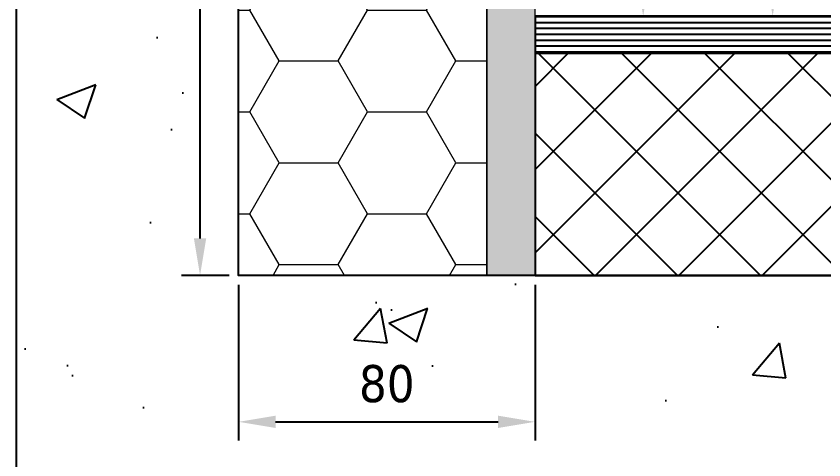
# Model space of a CAD drawing. Header units: millimetres. Extents: x -20000 to 230000, y -17405 to 25402.
# Drawn here: x 123477.5 to 123695.4, y -13026.1 to -12906.3 of the extents above; entities that cross this region are included whole.
import ezdxf

# ---------------------------------------------------------------- set-up
doc = ezdxf.new("R2010")
doc.units = ezdxf.units.MM
doc.header["$PDMODE"] = 35
doc.header["$PDSIZE"] = 0.5
doc.layers.get('0').update_dxf_attribs({"lineweight": 13})
doc.layers.get('Defpoints').update_dxf_attribs({"true_color": 0xc2a584})
for name, color, linetype, lineweight in [('0 - 0 (en cours)', 20, 'Continuous', 13), ('1 - BETON', 251, 'Continuous', 25), ('1 - Béton', 251, 'Continuous', 25), ('1 - Cotation', 32, 'Continuous', 13), ('1 - Isolant', 132, 'Continuous', 13), ('1 - Platre', 252, 'Continuous', 13)]:
    doc.layers.add(name, color=color, linetype=linetype, lineweight=lineweight)
doc.layers.add('0 - Invisible', color=43, linetype='Continuous', lineweight=0, plot=False)
doc.styles.add('Texte Poralu', font='tahomabd.ttf')
doc.dimstyles.new('30 - 1000', dxfattribs={"dimtxt": 10, "dimasz": 10, "dimexe": 5, "dimexo": 2.5, "dimgap": 5, "dimtad": 1, "dimdec": 1, "dimtxsty": 'Texte Poralu', "dimcen": 5, "dimazin": 0, "dimtfac": 1, "dimtdec": 1, "dimtmove": 0, "dimatfit": 3, "dimfxl": 1, "dimarcsym": 0})

# ---------------------------------------------------------------- blocks, each defined once
blk = doc.blocks.new('*U1619')
at = {"layer": '1 - Isolant'}
h = blk.add_hatch(dxfattribs=at)
h.set_pattern_fill('HONEY', color=256, scale=5)
h.set_pattern_definition([(0, (-58617.14088961174, -19517.49265059333), (23.8125, 13.748153225), [15.875, -31.75]), (120, (-58617.14088961174, -19517.49265059333), (-23.81249994797095, 13.74815331511695), [15.87499999999994, -31.74999999999989]), (59.99999999999999, (-58617.14088961174, -19517.49265059333), (5.202904551637744e-08, 27.49630654011694), [-31.75, 15.875])])
h.paths.add_polyline_path([(2.444276670049385e-11, -279.9999999999995), (67.00000000019908, -279.9999999999995), (67.00000000018917, 0), (0, 0)])
at = {"layer": '1 - Platre'}
h = blk.add_hatch(dxfattribs=at)
h.set_pattern_fill('AR-SAND', color=256, scale=0.1)
h.set_pattern_definition([(37.50000000000001, (-58617.14088961174, -19517.49265059333), (-0.1600031295984046, 4.894132373293424), [0, -3.860800000000001, 0, -4.318000000000001, 0, -4.1275]), (7.499999999999999, (-58617.14088961174, -19517.49265059333), (4.495232831380027, 7.168251005683543), [0, -2.0828, 0, -3.4798, 0, -1.3335]), (327.5, (-58620.26508961173, -19517.49265059333), (7.90992370241458, 0.01437184678545691), [0, -1.27, 0, -4.572, 0, -5.969]), (317.5, (-58620.26508961173, -19517.49265059333), (7.635564524722972, 2.229293232572162), [0, -0.635, 0, -2.9972, 0, -3.429])])
h.paths.add_polyline_path([(80.00000000020636, -279.9999999999995), (80.00000000018917, 0), (67.00000000018917, 0), (67.00000000019908, -279.9999999999995)])
at = {"layer": '0 - Invisible'}
for points in [[(2.444276670049385e-11, -279.9999999999995), (67.00000000019908, -279.9999999999995)], [(67.00000000019908, -279.9999999999995), (80.00000000020636, -279.9999999999995)]]:
    blk.add_lwpolyline(points, dxfattribs=at)
at = {"layer": '1 - Isolant'}
blk.add_lwpolyline([(67.00000000019908, -279.9999999999995), (67.00000000018917, 0), (0, 0), (2.444276670049385e-11, -279.9999999999995)], dxfattribs=at)
at = {"layer": '1 - Platre'}
blk.add_lwpolyline([(80.00000000020636, -279.9999999999995), (80.00000000018917, 0), (67.00000000018917, 0), (67.00000000019908, -279.9999999999995)], dxfattribs=at)
blk = doc.blocks.new('*U1618')
at = {"layer": '1 - BETON'}
h = blk.add_hatch(dxfattribs=at)
h.set_pattern_fill('CONCRETE', color=256, scale=15, style=0, pattern_type=2)
h.set_pattern_definition([(49.99999999999999, (414.0000000001216, -109.9999999999998), (107.589027390113, -9.412820247389266), [11.25, -123.75]), (355, (414.0000000001216, -109.9999999999998), (-20.81270004195, 112.8288200550018), [9, -99]), (100.4514, (422.9657520001216, -110.7844009999998), (86.77640725710323, 103.415931309143), [9.5610285, -105.1713168]), (46.18420000000002, (414.0000000001216, -79.99999999999976), (160.0861572938467, -24.82785214935271), [16.87499999999967, -185.6249999999974]), (96.6356, (427.3405117501217, -82.06899604999977), (140.1994058323055, 146.1176806350663), [14.3415432, -157.75695]), (351.1842, (414.0000000001216, -79.99999999999976), (140.1992917700441, 146.1177901387987), [13.5, -148.5]), (21, (429.0000000001216, -87.49999999999976), (89.53605781776925, -60.39283359980082), [11.25, -123.75]), (326.0000000000001, (429.0000000001216, -87.49999999999976), (36.49729978823726, 108.772506757028), [9, -99]), (71.4514, (436.4613349501217, -92.53274089999978), (126.0333942872235, 48.37957450649286), [9.5610285, -105.1713168]), (37.50000000000001, (414.0000000001216, -109.9999999999998), (1.8239782975936, 49.93407807469672), [0, -97.8, 0, -100.5, 0, -99.375]), (7.499999999999999, (414.0000000001216, -109.9999999999998), (39.46043061632229, 59.16175678235403), [0, -57.3, 0, -95.55, 0, -37.875]), (327.5, (380.5500000001216, -109.9999999999998), (80.07336542586135, -3.383230760156963), [0, -37.5, 0, -117, 0, -155.25]), (317.5, (365.5500000001216, -109.9999999999998), (87.47792540135794, 15.01574734984766), [0, -48.75, 0, -77.69999999999999, 0, -110.25])])
h.paths.add_polyline_path([(380.0000000001291, -280), (280.0000000001328, -379.9999999999964), (-60.00000000000054, -380), (-60.00000000000034, 0), (1.13686837721616e-13, 0), (1.13686837721616e-13, -280)])
blk.add_lwpolyline([(380.0000000001293, -280), (1.13686837721616e-13, -280), (1.13686837721616e-13, 0), (-60.00000000000034, 0), (-60.00000000000034, 0), (-60.00000000000034, 0), (-60.00000000000054, -380), (-60.00000000000421, -380)], dxfattribs=at)
blk = doc.blocks.new('*U533')
at = {"layer": '1 - Béton'}
h = blk.add_hatch(dxfattribs=at)
h.set_pattern_fill('ANSI31', color=256, scale=0.5, angle=135)
h.set_pattern_definition([(180, (199.9999999999554, -2.273736754431224e-12), (-3.33066907387547e-16, -1.5875), [])])
h.paths.add_polyline_path([(0, 60.00000000000001), (299.9999999999554, 59.99999999999545), (299.9999999999554, 69.99999999999545), (0, 70)])
h = blk.add_hatch(dxfattribs=at)
h.set_pattern_fill('ANSI37', color=256, scale=5)
h.set_pattern_definition([(45, (199.9999999999554, -2.273736754431224e-12), (-11.22532015133644, 11.22532015133644), []), (135, (199.9999999999554, -2.273736754431224e-12), (-11.22532015133644, -11.22532015133644), [])])
h.paths.add_polyline_path([(0, 0), (299.9999999999554, -6.821210263295947e-12), (299.9999999999554, 59.99999999999545), (0, 60)])
h.paths.add_polyline_path([(125.9083277367138, 20.81766286097819), (173.9506380120663, 20.81766286097819), (173.9506380120663, 42.41940899932608), (125.9083277367138, 42.41940899932608)], flags=24)
at = {"layer": '0 - Invisible'}
for points in [[(0, 60.00000000000001), (299.9999999999554, 59.99999999999545), (299.9999999999554, 69.99999999999545), (0, 70), (0, 60.00000000000001)], [(0, 0), (299.9999999999554, -6.821210263295947e-12), (299.9999999999554, 59.99999999999545), (0, 60), (0, 0)]]:
    blk.add_lwpolyline(points, dxfattribs=at)
at = {"layer": '1 - Béton'}
for points in [[(299.9999999999554, 69.99999999999545), (0, 70), (0, 60.00000000000001), (299.9999999999554, 59.99999999999545)], [(299.9999999999554, 59.99999999999545), (0, 60.00000000000001), (0, 0), (299.9999999999554, -6.821210263295947e-12)]]:
    blk.add_lwpolyline(points, dxfattribs=at)
blk = doc.blocks.new('*D1609')
at = {"layer": '1 - Cotation', "color": 0, "lineweight": -2, "transparency": 16777216}
for p, q in [((123553, -12626.26779066068), (123686.5947029644, -12626.26779066068)), ((123681.5947029644, -12896.26779066066), (123681.5947029644, -12636.26779066068)), ((123620.0000000001, -12906.26779066066), (123686.5947029644, -12906.26779066066))]:
    blk.add_line(p, q, dxfattribs=at)
at = {"layer": '1 - Cotation', "color": 0, "transparency": 16777216}
for points in [[(123679.9280362977, -12636.26779066068), (123683.2613696311, -12636.26779066068), (123681.5947029644, -12626.26779066068)], [(123679.9280362977, -12896.26779066066), (123683.2613696311, -12896.26779066066), (123681.5947029644, -12906.26779066066)]]:
    blk.add_solid(points, dxfattribs=at)
at = {"layer": 'Defpoints', "color": 0, "transparency": 16777216}
for p in [(123550.5, -12626.26779066068), (123681.5947029644, -12626.26779066068), (123617.5000000001, -12906.26779066066)]:
    blk.add_point(p, dxfattribs=at)
at = {"layer": '1 - Cotation', "color": 0, "transparency": 16777216, "insert": (123671.3663617959, -12766.26779066064), "char_height": 10, "attachment_point": 5, "rotation": 90, "style": 'Texte Poralu'}
blk.add_mtext('280', dxfattribs=at)
blk = doc.blocks.new('*D1610')
at = {"layer": '0 - 0 (en cours)', "color": 0, "lineweight": -2, "transparency": 16777216}
for p, q in [((123620.0000000001, -12696.26779066066), (123651.6665151246, -12696.26779066066)), ((123646.6665151246, -12896.26779066066), (123646.6665151246, -12706.26779066066)), ((123620.0000000001, -12906.26779066066), (123651.6665151246, -12906.26779066066))]:
    blk.add_line(p, q, dxfattribs=at)
at = {"layer": '0 - 0 (en cours)', "color": 0, "transparency": 16777216}
for points in [[(123644.9998484579, -12706.26779066066), (123648.3331817913, -12706.26779066066), (123646.6665151246, -12696.26779066066)], [(123644.9998484579, -12896.26779066066), (123648.3331817913, -12896.26779066066), (123646.6665151246, -12906.26779066066)]]:
    blk.add_solid(points, dxfattribs=at)
at = {"layer": 'Defpoints', "color": 0, "transparency": 16777216}
for p in [(123617.5000000001, -12696.26779066066), (123646.6665151246, -12696.26779066066), (123617.5000000001, -12906.26779066066)]:
    blk.add_point(p, dxfattribs=at)
at = {"layer": '0 - 0 (en cours)', "color": 0, "transparency": 16777216, "insert": (123636.4616796646, -12801.26779066064), "char_height": 10, "attachment_point": 5, "rotation": 90, "style": 'Texte Poralu'}
blk.add_mtext('210', dxfattribs=at)
blk = doc.blocks.new('*D1611')
at = {"layer": '1 - Cotation', "color": 0, "lineweight": -2, "transparency": 16777216}
for p, q in [((123534.9999999999, -12696.26779066066), (123522.1152083246, -12696.26779066066)), ((123527.1152083246, -12966.26779066066), (123527.1152083246, -12706.26779066066)), ((123534.9999999999, -12976.26779066066), (123522.1152083246, -12976.26779066066))]:
    blk.add_line(p, q, dxfattribs=at)
at = {"layer": '1 - Cotation', "color": 0, "transparency": 16777216}
for points in [[(123525.448541658, -12706.26779066066), (123528.7818749913, -12706.26779066066), (123527.1152083246, -12696.26779066066)], [(123525.448541658, -12966.26779066066), (123528.7818749913, -12966.26779066066), (123527.1152083246, -12976.26779066066)]]:
    blk.add_solid(points, dxfattribs=at)
at = {"layer": 'Defpoints', "color": 0, "transparency": 16777216}
for p in [(123527.1152083246, -12696.26779066066), (123537.4999999999, -12696.26779066066), (123537.4999999999, -12976.26779066066)]:
    blk.add_point(p, dxfattribs=at)
at = {"layer": '1 - Cotation', "color": 0, "transparency": 16777216, "insert": (123516.8868671561, -12836.26779066064), "char_height": 10, "attachment_point": 5, "rotation": 90, "style": 'Texte Poralu'}
blk.add_mtext('280', dxfattribs=at)
blk = doc.blocks.new('*D1607')
at = {"layer": '1 - Cotation', "color": 0, "lineweight": -2, "transparency": 16777216}
for p, q in [((123537.4999999999, -12978.76779066066), (123537.4999999999, -13020.79166856496)), ((123617.5000000001, -12978.76779066066), (123617.5000000001, -13020.79166856496)), ((123547.4999999999, -13015.79166856496), (123607.5000000001, -13015.79166856496))]:
    blk.add_line(p, q, dxfattribs=at)
at = {"layer": '1 - Cotation', "color": 0, "transparency": 16777216}
for points in [[(123547.4999999999, -13014.12500189829), (123547.4999999999, -13017.45833523162), (123537.4999999999, -13015.79166856496)], [(123607.5000000001, -13014.12500189829), (123607.5000000001, -13017.45833523162), (123617.5000000001, -13015.79166856496)]]:
    blk.add_solid(points, dxfattribs=at)
at = {"layer": 'Defpoints', "color": 0, "transparency": 16777216}
for p in [(123537.4999999999, -12976.26779066066), (123617.5000000001, -12976.26779066066), (123617.5000000001, -13015.79166856496)]:
    blk.add_point(p, dxfattribs=at)
at = {"layer": '1 - Cotation', "color": 0, "transparency": 16777216, "insert": (123577.5, -13005.56332739639), "char_height": 10, "attachment_point": 5, "style": 'Texte Poralu'}
blk.add_mtext('80', dxfattribs=at)

msp = doc.modelspace()

# ---------------------------------------------------------------- block references
for name, p in [('*U1618', (123537.4999999999, -12696.26779066066)), ('*U1619', (123537.4999999999, -12696.26779066066)), ('*U533', (123617.5000000001, -12976.26779066066))]:
    msp.add_blockref(name, p)

# ---------------------------------------------------------------- dimensions: what is measured, and where the dimension line sits
at = {"layer": '0 - 0 (en cours)'}
dim = msp.add_linear_dim(base=(123646.6665151246, -12696.26779066066), p1=(123617.5000000001, -12906.26779066066), p2=(123617.5000000001, -12696.26779066066), angle=90, dimstyle='30 - 1000', dxfattribs=at)
dim.commit()
dim.dimension.update_dxf_attribs({"geometry": '*D1610', "text_midpoint": (123636.4616796646, -12801.26779066064)})
at = {"layer": '1 - Cotation'}
for base, p1, p2, picture, middle in [((123681.5947029644, -12626.26779066068), (123617.5000000001, -12906.26779066066), (123550.5, -12626.26779066068), '*D1609', (123671.3663617959, -12766.26779066064)), ((123527.1152083246, -12696.26779066066), (123537.4999999999, -12976.26779066066), (123537.4999999999, -12696.26779066066), '*D1611', (123516.8868671561, -12836.26779066064))]:
    dim = msp.add_linear_dim(base=base, p1=p1, p2=p2, angle=90, dimstyle='30 - 1000', dxfattribs=at)
    dim.commit()
    dim.dimension.update_dxf_attribs({"geometry": picture, "text_midpoint": middle})
dim = msp.add_linear_dim(base=(123617.5000000001, -13015.79166856496), p1=(123537.4999999999, -12976.26779066066), p2=(123617.5000000001, -12976.26779066066), dimstyle='30 - 1000', dxfattribs=at)
dim.commit()
dim.dimension.update_dxf_attribs({"geometry": '*D1607', "text_midpoint": (123577.5, -13005.56332739639)})

doc.saveas('drawing.dxf')
